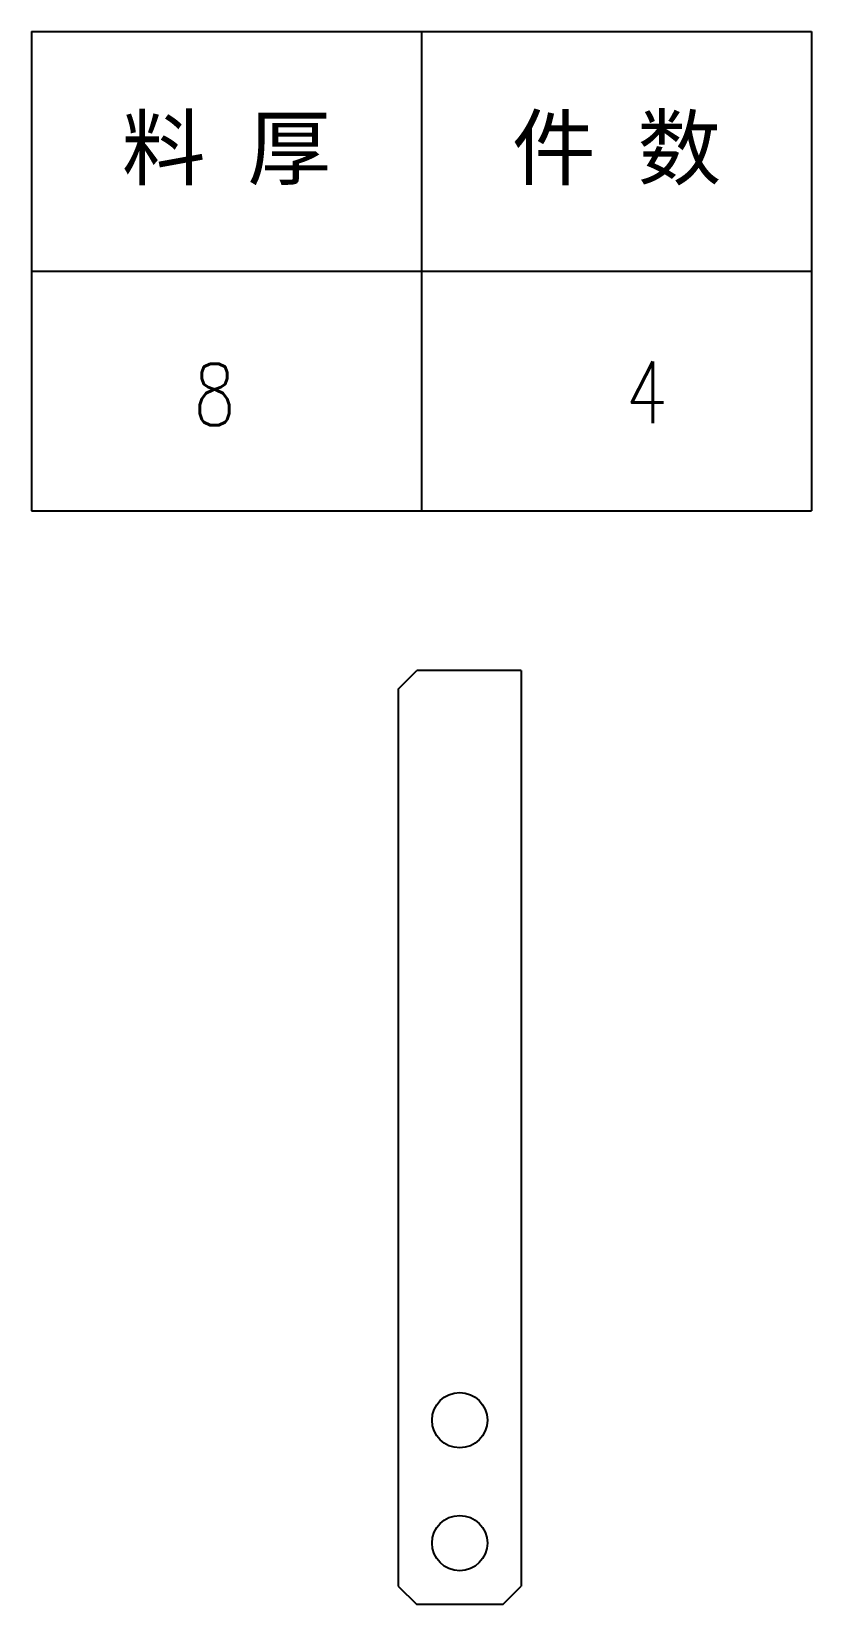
# Model space of a CAD drawing. Header units: millimetres. Extents: x 169 to 68710, y -18996 to 3059.
# Drawn here: x 867.1 to 994.1, y 2471.6 to 2727.6 of the extents above; entities that cross this region are included whole.
import ezdxf
from ezdxf.enums import TextEntityAlignment as Align

# ---------------------------------------------------------------- set-up
doc = ezdxf.new("R2010")
doc.units = ezdxf.units.MM
doc.layers.add('AM_VIS', color=7, linetype='Continuous')
doc.styles.add('DIM', font='txt.shx', dxfattribs={"width": 0.8, "bigfont": 'bigfont.shx'})
doc.styles.get("Standard").update_dxf_attribs({"font": 'txt', "bigfont": 'gbcbig.shx'})

# ---------------------------------------------------------------- blocks, each defined once
blk = doc.blocks.new('*T110')
at = {"color": 0, "linetype": 'ByBlock', "lineweight": -2, "transparency": 16777216}
for p, q in [((0, 0), (127, 0)), ((0, 0), (0, -78)), ((63.5, 0), (63.5, -78)), ((127, 0), (127, -78)), ((0, -39), (127, -39)), ((0, -78), (127, -78))]:
    blk.add_line(p, q, dxfattribs=at)
at = {"color": 0, "transparency": 16777216, "char_height": 10, "width": 60.5, "attachment_point": 5}
for s, insert in [('{\\fSimSun|b0|i0|c134|p2;料 厚}', (31.75, -19.5)), ('{\\fSimSun|b0|i0|c134|p2;件 数}', (95.25, -19.5))]:
    blk.add_mtext(s, dxfattribs=dict(at, insert=insert))
blk = doc.blocks.new('拆图参数')
blk.add_blockref('*T110', (-63.5, 78))
at = {"style": 'DIM', "width": 0.8}
blk.add_attdef('6', text='', height=10, dxfattribs=at).set_placement((-37.13, 18.91), align=Align.MIDDLE_LEFT)
blk.add_attdef('1', text='', height=10, dxfattribs=at).set_placement((36.65, 19.27), align=Align.MIDDLE_CENTER)

msp = doc.modelspace()

# ---------------------------------------------------------------- linework, layer by layer
at = {"layer": 'AM_VIS', "ltscale": 0.35}
for p, q in [((926.822, 2620.597), (929.822, 2623.597)), ((946.822, 2623.597), (929.822, 2623.597)), ((943.822, 2471.597), (929.822, 2471.597))]:
    msp.add_line(p, q, dxfattribs=at)
at = {"layer": 'AM_VIS'}
for p, q in [((946.822, 2623.597), (946.822, 2474.597)), ((926.822, 2620.597), (926.822, 2474.597))]:
    msp.add_line(p, q, dxfattribs=at)
at = {"layer": 'AM_VIS', "ltscale": 0.106066}
for p, q in [((926.822, 2474.597), (929.822, 2471.597)), ((943.822, 2471.597), (946.822, 2474.597))]:
    msp.add_line(p, q, dxfattribs=at)
at = {"layer": 'AM_VIS'}
for centre in [(936.822, 2501.597), (936.822, 2481.597)]:
    msp.add_circle(centre, 4.5, dxfattribs=at)

# ---------------------------------------------------------------- block references
msp.add_blockref('拆图参数', (930.602, 2649.62)).add_auto_attribs({'1': '4', '6': '8'})

doc.saveas('drawing.dxf')
